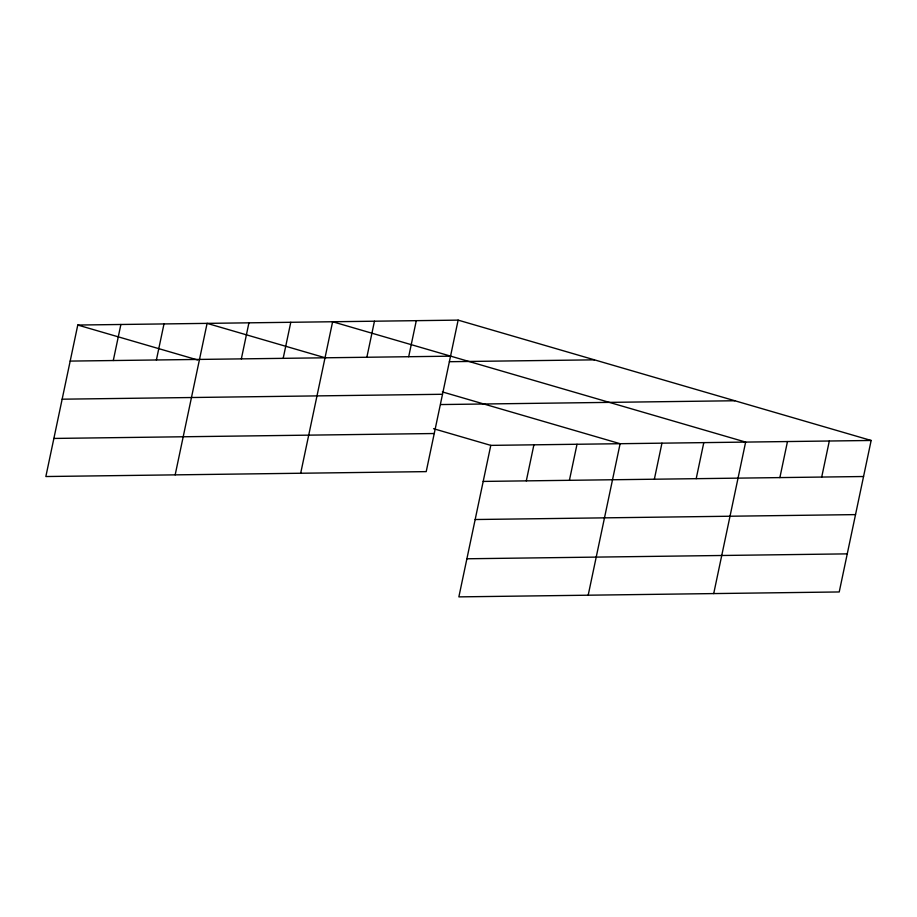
<?xml version="1.0" encoding="UTF-8"?>
<svg xmlns="http://www.w3.org/2000/svg" width="917" height="917" viewBox="0 0 917 917"><rect width="100%" height="100%" fill="white"/><g stroke="black" fill="none" stroke-linecap="round" stroke-linejoin="round"><path stroke-width="1.38" d="M458.133 320.125L77.773 325.042L45.85 476.531L426.21 471.625L458.133 320.125L871.15 440.469L839.227 591.958L458.867 596.875L490.79 445.375L871.15 440.469M113.284 360.53L120.884 324.48M156.394 359.98L163.994 323.93M175.17 474.868L207.093 323.369L325.673 357.917M241.343 358.879L248.931 322.83M283.181 358.341L290.781 322.291M300.684 473.241L332.619 321.752L745.636 442.086L713.713 593.586M366.857 357.263L374.457 321.202M408.695 356.713L416.295 320.663M526.301 480.875L533.9 444.825M569.411 480.313L577.011 444.264M588.187 595.202L620.11 443.713L442.361 391.914M654.36 479.224L661.948 443.163M696.198 478.674L703.798 442.624M779.874 477.597L787.474 441.547M821.712 477.058L829.312 441.008M70.173 361.092L450.534 356.174M449.387 361.711L594.434 359.842M62.15 399.193L442.51 394.276M440.71 404.557L734.849 400.752M53.874 438.441L434.234 433.523M483.19 481.425L863.55 476.519M475.166 519.526L855.527 514.609M466.891 558.774L847.251 553.868M77.773 325.042L197.717 359.991M433.546 428.697L490.79 445.375"/></g></svg>
